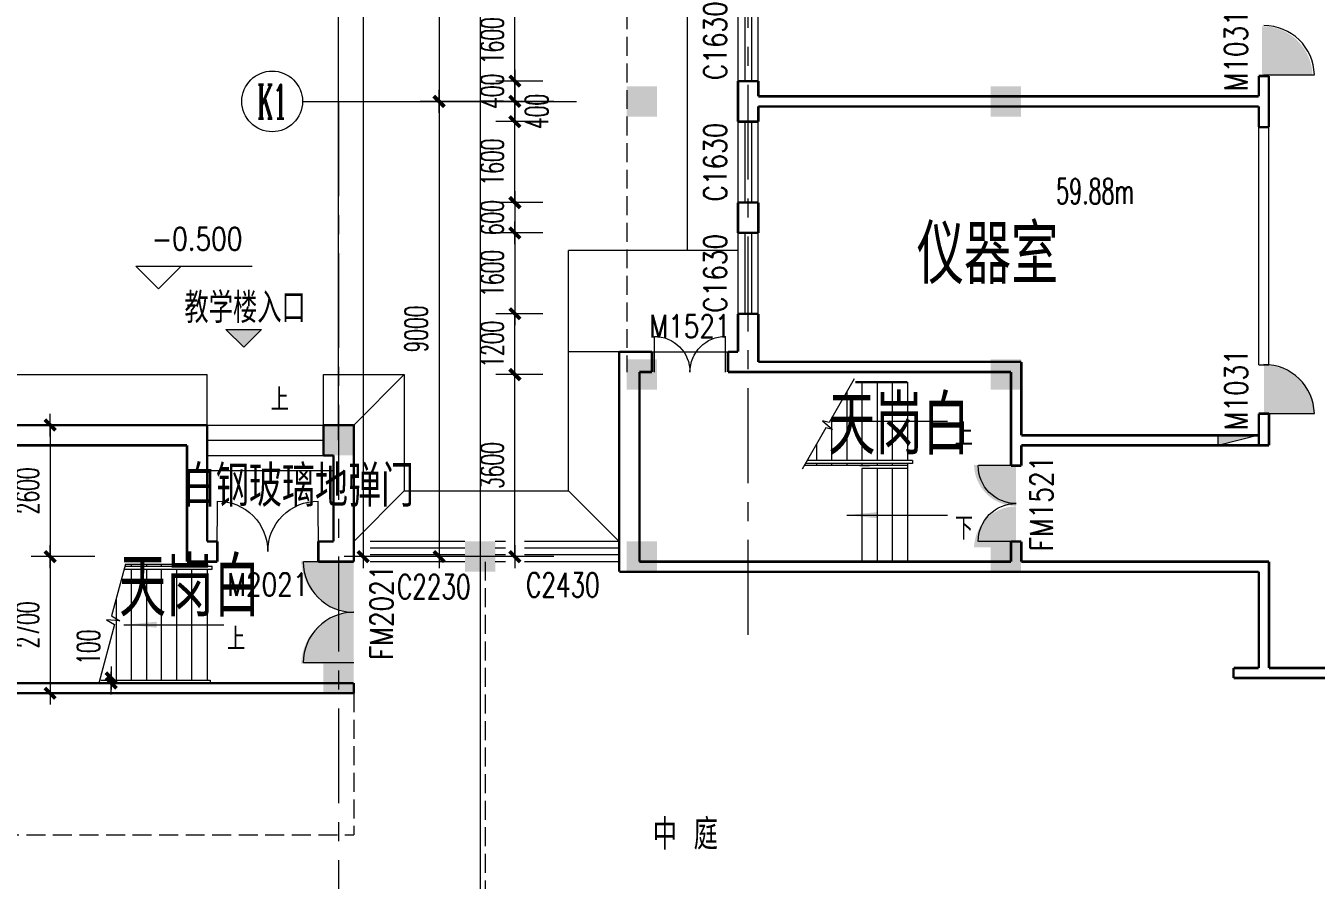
# Model space of a CAD drawing. Extents: x 1575758 to 1999219, y -897052 to -636879.
# Drawn here: x 1635821 to 1661343, y -694985 to -678095 of the extents above; entities that cross this region are included whole.
import ezdxf
from ezdxf.enums import TextEntityAlignment as Align

# ---------------------------------------------------------------- set-up
doc = ezdxf.new("R2010")
doc.units = 0
doc.header["$LTSCALE"] = 1500
doc.header["$MEASUREMENT"] = 0
doc.linetypes.add('CENTER', pattern=[2, 1.25, -0.25, 0.25, -0.25])
doc.linetypes.add('DASH', pattern=[0.35, 0.25, -0.1])
doc.layers.get('0').update_dxf_attribs({"linetype": 'CONTINUOUS', "lineweight": 5})
doc.layers.get('DEFPOINTS').update_dxf_attribs({"linetype": 'CONTINUOUS', "lineweight": 5})
for name, color, linetype, lineweight in [('AXIS', 7, 'CONTINUOUS', 5), ('AXIS_TEXT', 7, 'CONTINUOUS', 5), ('COLUMN', 7, 'CONTINUOUS', 5), ('DOTE', 7, 'CENTER', 5), ('P-S-TEXT', 7, 'CONTINUOUS', 5), ('PUB_DIM', 7, 'CONTINUOUS', 5), ('PUB_TEXT', 7, 'CONTINUOUS', 5), ('STAIR', 7, 'CONTINUOUS', 0), ('U型玻璃', 7, 'CONTINUOUS', 5), ('WALL', 7, 'CONTINUOUS', 5), ('WINDOW', 7, 'CONTINUOUS', 0), ('WINDOW_TEXT', 7, 'CONTINUOUS', 5), ('我的', 7, 'CONTINUOUS', 5), ('散水', 7, 'CONTINUOUS', 5), ('消火栓', 7, 'CONTINUOUS', 5), ('虚线', 7, 'DASH', 5)]:
    doc.layers.add(name, color=color, linetype=linetype, lineweight=lineweight)
doc.layers.add('防火门', color=10, linetype='CONTINUOUS')
doc.layers.add('防盗门', color=180, linetype='CONTINUOUS')
doc.styles.add('_SIMPLEX', font='SIMPLEX.shx', dxfattribs={"width": 0.6})
doc.styles.add('COMPLEX', font='COMPLEX')
doc.styles.add('DIM_FONT', font='romans.shx', dxfattribs={"width": 0.6})
doc.styles.add('H1', font='romans.shx', dxfattribs={"width": 1.2, "bigfont": 'hztxt.shx'})
doc.styles.add('SIMPLEX', font='SIMPLEX.SHX', dxfattribs={"width": 0.6})
doc.dimstyles.new('NORMAL', dxfattribs={"dimscale": 1.5, "dimtxt": 300, "dimasz": 1, "dimexe": 250, "dimexo": 300, "dimgap": 150, "dimtad": 1, "dimdec": 0, "dimdsep": 46, "dimtxsty": 'DIM_FONT', "dimblk1": '_DIMX', "dimblk2": '_DIMX', "dimsah": 1, "dimcen": 2.5, "dimdle": 0.3, "dimclrd": 256, "dimclre": 256, "dimclrt": 256, "dimadec": 0, "dimazin": 0, "dimtfac": 1, "dimtdec": 0, "dimtix": 1, "dimtmove": 2, "dimatfit": 3, "dimldrblk": '_DIMX', "dimfxl": 1, "dimtvp": 1, "dimtolj": 1, "dimtzin": 0, "dimlwd": -1, "dimlwe": -1, "dimarcsym": 0})

# ---------------------------------------------------------------- blocks, each defined once
blk = doc.blocks.new('_AXISO')
blk.add_circle((0, 0), 0.5)
at = {"layer": 'AXIS_TEXT', "style": 'COMPLEX', "width": 1.041667}
blk.add_attdef('A', text='', height=0.56, dxfattribs=at).set_placement((-0.25, -0.28), (0.25, -0.28), align=Align.FIT)
blk = doc.blocks.new('_DIMX')
blk.add_line((-150, 0), (150, 0))
at = {"const_width": 50}
blk.add_lwpolyline([(-70, -70), (70, 70)], dxfattribs=at)
blk = doc.blocks.new('*D370')
at = {"layer": 'AXIS'}
for p, q in [((1646264, -670589), (1643619, -670589)), ((1643994, -670591), (1643994, -679588)), ((1646264, -679589), (1643619, -679589))]:
    blk.add_line(p, q, dxfattribs=at)
at = {"layer": 'DEFPOINTS', "color": 0, "lineweight": 5}
for p in [(1646714, -670589), (1643994, -679589), (1646714, -679589)]:
    blk.add_point(p, dxfattribs=at)
at = {"layer": 'AXIS', "xscale": 1.5, "yscale": 1.5, "zscale": 1.5}
for p, rotation in [((1643994, -670589), 90), ((1643994, -679589), 270)]:
    blk.add_blockref('_DIMX', p, dxfattribs=dict(at, rotation=rotation))
at = {"layer": 'AXIS', "insert": (1643544, -675089), "char_height": 450, "attachment_point": 5, "rotation": 90, "style": 'DIM_FONT'}
blk.add_mtext('\\A1;9000', dxfattribs=at)
blk = doc.blocks.new('*D371')
at = {"layer": 'AXIS'}
for p, q in [((1646264, -679589), (1643619, -679589)), ((1643994, -679591), (1643994, -688588)), ((1646264, -688589), (1643619, -688589))]:
    blk.add_line(p, q, dxfattribs=at)
at = {"layer": 'DEFPOINTS', "color": 0, "lineweight": 5}
for p in [(1646714, -679589), (1643994, -688589), (1646714, -688589)]:
    blk.add_point(p, dxfattribs=at)
at = {"layer": 'AXIS', "xscale": 1.5, "yscale": 1.5, "zscale": 1.5}
for p, rotation in [((1643994, -679589), 90), ((1643994, -688589), 270)]:
    blk.add_blockref('_DIMX', p, dxfattribs=dict(at, rotation=rotation))
at = {"layer": 'AXIS', "insert": (1643544, -684089), "char_height": 450, "attachment_point": 5, "rotation": 90, "style": 'DIM_FONT'}
blk.add_mtext('\\A1;9000', dxfattribs=at)
blk = doc.blocks.new('*D372')
at = {"layer": 'AXIS'}
for p, q in [((1645952, -653339), (1642119, -653339)), ((1642494, -653341), (1642494, -688588)), ((1645952, -688589), (1642119, -688589))]:
    blk.add_line(p, q, dxfattribs=at)
at = {"layer": 'DEFPOINTS', "color": 0, "lineweight": 5}
for p in [(1646402, -653339), (1642494, -688589), (1646402, -688589)]:
    blk.add_point(p, dxfattribs=at)
at = {"layer": 'AXIS', "xscale": 1.5, "yscale": 1.5, "zscale": 1.5}
for p, rotation in [((1642494, -653339), 90), ((1642494, -688589), 270)]:
    blk.add_blockref('_DIMX', p, dxfattribs=dict(at, rotation=rotation))
at = {"layer": 'AXIS', "insert": (1642044, -670964), "char_height": 450, "attachment_point": 5, "rotation": 90, "style": 'DIM_FONT'}
blk.add_mtext('\\A1;35250', dxfattribs=at)
blk = doc.blocks.new('*D397')
at = {"layer": 'AXIS'}
for p, q in [((1637193, -685989), (1635928, -685989)), ((1636303, -685991), (1636303, -688588)), ((1637186, -688589), (1635928, -688589))]:
    blk.add_line(p, q, dxfattribs=at)
at = {"layer": 'DEFPOINTS', "color": 0, "lineweight": 5}
for p in [(1637643, -685989), (1636303, -688589), (1637636, -688589)]:
    blk.add_point(p, dxfattribs=at)
at = {"layer": 'AXIS', "xscale": 1.5, "yscale": 1.5, "zscale": 1.5}
for p, rotation in [((1636303, -685989), 90), ((1636303, -688589), 270)]:
    blk.add_blockref('_DIMX', p, dxfattribs=dict(at, rotation=rotation))
at = {"layer": 'AXIS', "insert": (1635853, -687289), "char_height": 450, "attachment_point": 5, "rotation": 90, "style": 'DIM_FONT'}
blk.add_mtext('\\A1;2600', dxfattribs=at)
blk = doc.blocks.new('*D398')
at = {"layer": 'AXIS'}
for p, q in [((1637186, -688589), (1635928, -688589)), ((1636303, -688591), (1636303, -691288)), ((1637193, -691289), (1635928, -691289))]:
    blk.add_line(p, q, dxfattribs=at)
at = {"layer": 'DEFPOINTS', "color": 0, "lineweight": 5}
for p in [(1637636, -688589), (1636303, -691289), (1637643, -691289)]:
    blk.add_point(p, dxfattribs=at)
at = {"layer": 'AXIS', "xscale": 1.5, "yscale": 1.5, "zscale": 1.5}
for p, rotation in [((1636303, -688589), 90), ((1636303, -691289), 270)]:
    blk.add_blockref('_DIMX', p, dxfattribs=dict(at, rotation=rotation))
at = {"layer": 'AXIS', "insert": (1635853, -689939), "char_height": 450, "attachment_point": 5, "rotation": 90, "style": 'DIM_FONT'}
blk.add_mtext('\\A1;2700', dxfattribs=at)
blk = doc.blocks.new('M_A2ZXL')
blk.add_line((-0.472, 0), (-0.472, -1))
blk.add_arc((-0.5, 0), 1, 271.6231, 0)
blk = doc.blocks.new('_FZH')
blk.add_solid([(0.5, -0.5), (-0.5, -0.5), (0.5, 0.5), (-0.5, 0.5)])
blk = doc.blocks.new('M_A3PTU')
for p, q in [((-0.5, 0), (-0.499, -0.498)), ((0.5, 0), (0.499, -0.498))]:
    blk.add_line(p, q)
for centre, start, end in [((-0.498, -0.001), 269.885, 0.0763), ((0.498, -0.001), 179.9237, 270.115)]:
    blk.add_arc(centre, 0.498, start, end)
blk = doc.blocks.new('*D598')
at = {"layer": 'DEFPOINTS', "color": 0, "lineweight": 5}
for p in [(1645494, -679989), (1646494, -679989), (1646494, -681589)]:
    blk.add_point(p, dxfattribs=at)
at = {"layer": 'PUB_DIM'}
for p, q in [((1646044, -679989), (1645119, -679989)), ((1645494, -681588), (1645494, -679991)), ((1646044, -681589), (1645119, -681589))]:
    blk.add_line(p, q, dxfattribs=at)
at = {"layer": 'PUB_DIM', "xscale": 1.5, "yscale": 1.5, "zscale": 1.5}
for p, rotation in [((1645494, -679989), 90), ((1645494, -681589), 270)]:
    blk.add_blockref('_DIMX', p, dxfattribs=dict(at, rotation=rotation))
at = {"layer": 'PUB_DIM', "insert": (1645044, -680789), "char_height": 450, "attachment_point": 5, "rotation": 90, "style": 'DIM_FONT'}
blk.add_mtext('\\A1;1600', dxfattribs=at)
blk = doc.blocks.new('*D599')
at = {"layer": 'DEFPOINTS', "color": 0, "lineweight": 5}
for p in [(1645494, -677589), (1646494, -677589), (1646494, -679189)]:
    blk.add_point(p, dxfattribs=at)
at = {"layer": 'PUB_DIM'}
for p, q in [((1646044, -677589), (1645119, -677589)), ((1645494, -679188), (1645494, -677591)), ((1646044, -679189), (1645119, -679189))]:
    blk.add_line(p, q, dxfattribs=at)
at = {"layer": 'PUB_DIM', "xscale": 1.5, "yscale": 1.5, "zscale": 1.5}
for p, rotation in [((1645494, -677589), 90), ((1645494, -679189), 270)]:
    blk.add_blockref('_DIMX', p, dxfattribs=dict(at, rotation=rotation))
at = {"layer": 'PUB_DIM', "insert": (1645044, -678389), "char_height": 450, "attachment_point": 5, "rotation": 90, "style": 'DIM_FONT'}
blk.add_mtext('\\A1;1600', dxfattribs=at)
blk = doc.blocks.new('*D604')
at = {"layer": 'DEFPOINTS', "color": 0, "lineweight": 5}
for p in [(1646494, -681589), (1645494, -682189), (1646494, -682189)]:
    blk.add_point(p, dxfattribs=at)
at = {"layer": 'PUB_DIM'}
for p, q in [((1646044, -681589), (1645119, -681589)), ((1645494, -681588), (1645494, -681586)), ((1645494, -681589), (1645494, -682189)), ((1646044, -682189), (1645119, -682189)), ((1645494, -682191), (1645494, -682192))]:
    blk.add_line(p, q, dxfattribs=at)
at = {"layer": 'PUB_DIM', "xscale": 1.5, "yscale": 1.5, "zscale": 1.5}
for p, rotation in [((1645494, -681589), 270), ((1645494, -682189), 90)]:
    blk.add_blockref('_DIMX', p, dxfattribs=dict(at, rotation=rotation))
at = {"layer": 'PUB_DIM', "insert": (1645044, -681889), "char_height": 450, "attachment_point": 5, "rotation": 90, "style": 'DIM_FONT'}
blk.add_mtext('\\A1;600', dxfattribs=at)
blk = doc.blocks.new('*D605')
at = {"layer": 'DEFPOINTS', "color": 0, "lineweight": 5}
for p in [(1646494, -682189), (1645494, -683789), (1646494, -683789)]:
    blk.add_point(p, dxfattribs=at)
at = {"layer": 'PUB_DIM'}
for p, q in [((1646044, -682189), (1645119, -682189)), ((1645494, -682191), (1645494, -683788)), ((1646044, -683789), (1645119, -683789))]:
    blk.add_line(p, q, dxfattribs=at)
at = {"layer": 'PUB_DIM', "xscale": 1.5, "yscale": 1.5, "zscale": 1.5}
for p, rotation in [((1645494, -682189), 90), ((1645494, -683789), 270)]:
    blk.add_blockref('_DIMX', p, dxfattribs=dict(at, rotation=rotation))
at = {"layer": 'PUB_DIM', "insert": (1645044, -682989), "char_height": 450, "attachment_point": 5, "rotation": 90, "style": 'DIM_FONT'}
blk.add_mtext('\\A1;1600', dxfattribs=at)
blk = doc.blocks.new('*D606')
at = {"layer": 'DEFPOINTS', "color": 0, "lineweight": 5}
for p in [(1645494, -684989), (1646494, -684989), (1646494, -688589)]:
    blk.add_point(p, dxfattribs=at)
at = {"layer": 'PUB_DIM'}
for p, q in [((1646044, -684989), (1645119, -684989)), ((1645494, -688588), (1645494, -684991)), ((1646044, -688589), (1645119, -688589))]:
    blk.add_line(p, q, dxfattribs=at)
at = {"layer": 'PUB_DIM', "xscale": 1.5, "yscale": 1.5, "zscale": 1.5}
for p, rotation in [((1645494, -684989), 90), ((1645494, -688589), 270)]:
    blk.add_blockref('_DIMX', p, dxfattribs=dict(at, rotation=rotation))
at = {"layer": 'PUB_DIM', "insert": (1645044, -686789), "char_height": 450, "attachment_point": 5, "rotation": 90, "style": 'DIM_FONT'}
blk.add_mtext('\\A1;3600', dxfattribs=at)
blk = doc.blocks.new('*D671')
at = {"layer": 'DEFPOINTS', "color": 0, "lineweight": 5}
for p in [(1645494, -679189), (1646494, -679189), (1646494, -679589)]:
    blk.add_point(p, dxfattribs=at)
at = {"layer": 'PUB_DIM'}
for p, q in [((1646044, -679189), (1645119, -679189)), ((1645494, -679188), (1645494, -679186)), ((1645494, -679589), (1645494, -679189)), ((1646044, -679589), (1645119, -679589)), ((1645494, -679591), (1645494, -679592))]:
    blk.add_line(p, q, dxfattribs=at)
at = {"layer": 'PUB_DIM', "xscale": 1.5, "yscale": 1.5, "zscale": 1.5}
for p, rotation in [((1645494, -679189), 270), ((1645494, -679589), 90)]:
    blk.add_blockref('_DIMX', p, dxfattribs=dict(at, rotation=rotation))
at = {"layer": 'PUB_DIM', "insert": (1645044, -679389), "char_height": 450, "attachment_point": 5, "rotation": 90, "style": 'DIM_FONT'}
blk.add_mtext('\\A1;400', dxfattribs=at)
blk = doc.blocks.new('*D672')
at = {"layer": 'DEFPOINTS', "color": 0, "lineweight": 5}
for p in [(1646494, -679589), (1645494, -679989), (1646494, -679989)]:
    blk.add_point(p, dxfattribs=at)
at = {"layer": 'PUB_DIM'}
for p, q in [((1646044, -679589), (1645119, -679589)), ((1645494, -679588), (1645494, -679586)), ((1645494, -679589), (1645494, -679989)), ((1646044, -679989), (1645119, -679989)), ((1645494, -679991), (1645494, -679992))]:
    blk.add_line(p, q, dxfattribs=at)
at = {"layer": 'PUB_DIM', "xscale": 1.5, "yscale": 1.5, "zscale": 1.5}
for p, rotation in [((1645494, -679589), 270), ((1645494, -679989), 90)]:
    blk.add_blockref('_DIMX', p, dxfattribs=dict(at, rotation=rotation))
at = {"layer": 'PUB_DIM', "insert": (1645926, -679789), "char_height": 450, "attachment_point": 5, "rotation": 90, "style": 'DIM_FONT'}
blk.add_mtext('\\A1;400', dxfattribs=at)
blk = doc.blocks.new('A$C68C06AB7')
at = {"layer": '消火栓'}
blk.add_hatch(color=256, dxfattribs=at).paths.add_polyline_path([(800, 200), (0, 200), (800, 0)])
blk.add_line((0, 200), (800, 0), dxfattribs=at)
blk.add_lwpolyline([(0, 200), (0, 0), (800, 0), (800, 200)], close=True, dxfattribs=at)
blk = doc.blocks.new('_DBLK1')
for p, q in [((-0.47, 0), (-0.47, -0.47)), ((0.47, 0), (0.47, -0.47))]:
    blk.add_line(p, q)
for centre, start, end in [((-0.47, 0), 270, 0), ((0.47, 0), 180, 270)]:
    blk.add_arc(centre, 0.47, start, end)
at = {"layer": 'WINDOW_TEXT', "style": 'SIMPLEX', "flags": 9}
blk.add_attdef('A', text='', height=1, dxfattribs=at).set_placement((0, 1.5), align=Align.MIDDLE)
blk = doc.blocks.new('_ARROW')
blk.add_solid([(0, 0), (-1, 0.1), (-1, -0.1)])
blk = doc.blocks.new('*D1736')
at = {"layer": 'DEFPOINTS', "color": 0, "lineweight": 5}
for p in [(1645494, -683789), (1646494, -683789), (1646494, -684989)]:
    blk.add_point(p, dxfattribs=at)
at = {"layer": 'PUB_DIM'}
for p, q in [((1646044, -683789), (1645119, -683789)), ((1645494, -683788), (1645494, -683786)), ((1645494, -684989), (1645494, -683789)), ((1646044, -684989), (1645119, -684989)), ((1645494, -684991), (1645494, -684992))]:
    blk.add_line(p, q, dxfattribs=at)
at = {"layer": 'PUB_DIM', "xscale": 1.5, "yscale": 1.5, "zscale": 1.5}
for p, rotation in [((1645494, -683789), 270), ((1645494, -684989), 90)]:
    blk.add_blockref('_DIMX', p, dxfattribs=dict(at, rotation=rotation))
at = {"layer": 'PUB_DIM', "insert": (1645044, -684389), "char_height": 450, "attachment_point": 5, "rotation": 90, "style": 'DIM_FONT'}
blk.add_mtext('\\A1;1200', dxfattribs=at)
blk = doc.blocks.new('_WBLK')
for p, q in [((-0.5, 0.5), (0.5, 0.5)), ((0.5, 0.167), (-0.5, 0.167)), ((0.5, -0.167), (-0.5, -0.167)), ((-0.5, -0.5), (0.5, -0.5))]:
    blk.add_line(p, q)
at = {"layer": 'WINDOW_TEXT', "style": 'SIMPLEX', "flags": 9}
blk.add_attdef('A', text='', height=1, dxfattribs=at).set_placement((0, 1.5), align=Align.MIDDLE)

msp = doc.modelspace()

# ---------------------------------------------------------------- hatches: boundary and pattern name
at = {"layer": 'PUB_TEXT'}
msp.add_hatch(color=256, dxfattribs=at).paths.add_polyline_path([(1640131.3, -684447.5), (1640482, -684097), (1639780.5, -684097)])
at = {"layer": '防火门'}
for points in [[(1655406.9, -686779.4), (1654575.2, -686779.4, 0.4059403), (1655406.9, -687587.9)], [(1655406.9, -688405.1), (1654575.2, -688405.1, -0.4059403), (1655406.9, -687596.6)], [(1642307.7, -688673.3), (1641268.1, -688673.3, 0.4059403), (1642307.7, -689683.8)], [(1642307.7, -690705.3), (1641268.1, -690705.3, -0.4059403), (1642307.7, -689694.7)]]:
    msp.add_hatch(color=256, dxfattribs=at).paths.add_polyline_path(points)
at = {"layer": '防盗门'}
for points in [[(1660271.9, -679073.3), (1661271.5, -679073.3, 0.4059403), (1660271.9, -678101.6)], [(1660309.6, -685773.4), (1661309.2, -685773.4, 0.4059403), (1660309.6, -684801.7)]]:
    msp.add_hatch(color=256, dxfattribs=at).paths.add_polyline_path(points)

# ---------------------------------------------------------------- linework, layer by layer
at = {"linetype": 'ByBlock'}
for p, q in [((1637511, -690987.8), (1637511, -690986.3)), ((1637511, -691089.3), (1637511, -690989.3)), ((1637511, -691089.3), (1637511, -690989.3)), ((1637511, -691090.8), (1637511, -691092.3))]:
    msp.add_line(p, q, dxfattribs=at)
msp.add_solid([(1637807.7, -689934.3), (1638407.7, -689994.3), (1638407.7, -689874.3)])
msp.add_solid([(1637807.7, -689934.3), (1638407.7, -689994.3), (1638407.7, -689874.3)])
at = {"layer": 'AXIS'}
msp.add_line((1641293.9, -679589.3), (1646714.1, -679589.3), dxfattribs=at)
at = {"layer": 'DEFPOINTS', "linetype": 'ByBlock'}
for p in [(1637511, -690989.3), (1637511, -690989.3), (1637511, -691089.3)]:
    msp.add_point(p, dxfattribs=at)
at = {"layer": 'DOTE'}
for p, q in [((1650107.7, -690135.3), (1650107.8, -661589.3)), ((1642007.7, -679589.3), (1642007.7, -696189.3)), ((1644506.5, -688289.3), (1642307.7, -688289.3)), ((1647556.5, -688289.3), (1645106.5, -688289.3)), ((1644506.5, -688423.3), (1642307.7, -688423.3)), ((1644506.5, -688555.3), (1642307.7, -688555.3)), ((1647556.5, -688423.3), (1645106.5, -688423.3)), ((1647556.5, -688555.3), (1645106.5, -688555.3)), ((1644506.5, -688689.3), (1642307.7, -688689.3)), ((1647556.5, -688689.3), (1645106.5, -688689.3))]:
    msp.add_line(p, q, dxfattribs=at)
at = {"layer": 'PUB_DIM'}
for p, q in [((1642007.7, -686289.3), (1642007.7, -644218.4)), ((1644807.7, -645294.1), (1644807.7, -720190.6)), ((1638447.2, -683296.1), (1637997.2, -682846.1)), ((1637997.2, -682846.1), (1638897.2, -682846.1)), ((1638897.2, -682846.1), (1638447.2, -683296.1)), ((1638897.2, -682846.1), (1640298.6, -682846.1)), ((1637757.7, -689934.3), (1639737, -689934.3)), ((1637757.7, -689934.3), (1639737, -689934.3))]:
    msp.add_line(p, q, dxfattribs=at)
for points in [[(1652057.7, -685914.3), (1654049.3, -685914.3)], [(1652057.7, -687769.3), (1654049.3, -687769.3)]]:
    msp.add_lwpolyline(points, dxfattribs=at)
at = {"layer": 'PUB_TEXT'}
for q in [(1639780.5, -684097), (1640482, -684097)]:
    msp.add_line((1640131.3, -684447.5), q, dxfattribs=at)
msp.add_lwpolyline([(1639780.5, -684097), (1640482, -684097)], dxfattribs=at)
at = {"layer": 'STAIR'}
for p, q in [((1652207.5, -685071), (1651707.9, -685936.4)), ((1652357.7, -685139.3), (1652357.7, -686689.3)), ((1652657.7, -685139.3), (1652657.7, -686689.3)), ((1652957.7, -685139.3), (1652957.7, -686689.3)), ((1653257.7, -685139.3), (1653257.7, -686689.3)), ((1652057.7, -685330.4), (1652057.7, -686689.3)), ((1639407.7, -685989.3), (1641707.7, -685989.3)), ((1651707.9, -685936.4), (1651577.3, -685902.6)), ((1651577.3, -685902.6), (1651777.4, -686075.9)), ((1651757.7, -685850.1), (1651757.7, -686689.3)), ((1651646.8, -686042.2), (1651176, -686857.6)), ((1651777.4, -686075.9), (1651646.8, -686042.2)), ((1639407.7, -686289.3), (1641707.7, -686289.3)), ((1651457.7, -686369.7), (1651457.7, -686689.3)), ((1639407.7, -686589.3), (1641707.7, -686589.3)), ((1653257.7, -686789.3), (1651215.5, -686789.3)), ((1653357.7, -686749.3), (1651238.5, -686749.3)), ((1653357.7, -686689.3), (1651273.2, -686689.3)), ((1651457.7, -686749.3), (1651457.7, -686789.3)), ((1651757.7, -686749.3), (1651757.7, -686789.3)), ((1652057.7, -686749.3), (1652057.7, -686789.3)), ((1652357.7, -686749.3), (1652357.7, -686789.3)), ((1652657.7, -686749.3), (1652657.7, -686789.3)), ((1652957.7, -686749.3), (1652957.7, -686789.3)), ((1653257.7, -686749.3), (1653257.7, -686789.3)), ((1653257.7, -686789.3), (1653257.7, -688689.3)), ((1653357.7, -686689.3), (1653357.7, -686749.3)), ((1639407.7, -686889.3), (1641907.7, -686889.3)), ((1653257.7, -686849.3), (1652357.7, -686849.3)), ((1652357.7, -686849.3), (1652357.7, -688689.3)), ((1652657.7, -686849.3), (1652657.7, -688689.3)), ((1652957.7, -686849.3), (1652957.7, -688689.3)), ((1637791, -688739.3), (1637517.2, -689761)), ((1637780.3, -688779.3), (1639507.7, -688779.3)), ((1637791, -688739.3), (1639407.7, -688739.3)), ((1637907.7, -688739.3), (1637907.7, -688779.3)), ((1638207.7, -688739.3), (1638207.7, -688779.3)), ((1638507.7, -688779.3), (1638507.7, -688739.3)), ((1639507.7, -688839.3), (1639507.7, -688779.3)), ((1637764.2, -688839.3), (1639507.7, -688839.3)), ((1637907.7, -688839.3), (1637907.7, -691029.3)), ((1638207.7, -688839.3), (1638207.7, -691029.3)), ((1638507.7, -691029.3), (1638507.7, -688839.3)), ((1638807.7, -691029.3), (1638807.7, -688839.3)), ((1639107.7, -691029.3), (1639107.7, -688839.3)), ((1639407.7, -688839.3), (1639407.7, -691029.3)), ((1637607.7, -689423.3), (1637607.7, -691029.3)), ((1637678.2, -689855.8), (1637414.1, -689836.8)), ((1637414.1, -689836.8), (1637575, -689931.7)), ((1637517.2, -689761), (1637678.2, -689855.8)), ((1637575, -689931.7), (1637264.8, -691089.3)), ((1637307.7, -691029.3), (1639467.7, -691029.3)), ((1639467.7, -691029.3), (1639467.7, -691089.3))]:
    msp.add_line(p, q, dxfattribs=at)
at = {"layer": 'STAIR', "const_width": 50}
for points in [[(1653257.7, -685139.3), (1652225.8, -685139.3)], [(1638807.7, -688779.3), (1638807.7, -688739.3)], [(1639107.7, -688779.3), (1639107.7, -688739.3)], [(1639407.7, -688739.3), (1639407.7, -688779.3)], [(1635897.7, -691089.3), (1639317.7, -691089.3)]]:
    msp.add_lwpolyline(points, dxfattribs=at)
at = {"layer": 'U型玻璃'}
for p, q in [((1660207.8, -684794.3), (1660207.8, -681098.3)), ((1660407.8, -684794.3), (1660407.6, -681098.3)), ((1660207.8, -684794.3), (1660407.8, -684794.3))]:
    msp.add_line(p, q, dxfattribs=at)
at = {"layer": 'WALL'}
for p, q in [((1647557.7, -684539.3), (1646557.7, -684539.3)), ((1648207.7, -684539.3), (1649707.7, -684539.3)), ((1652307.7, -686789.3), (1652507.7, -686789.3))]:
    msp.add_line(p, q, dxfattribs=at)
at = {"layer": 'WALL', "const_width": 50}
for points in [[(1660207.5, -679489.3), (1660207.5, -679089.3)], [(1660207.6, -679089.3), (1660407.6, -679089.3)], [(1660407.6, -680098.3), (1660407.6, -679089.3)], [(1650307.5, -679189.3), (1649907.7, -679189.3)], [(1649907.7, -679189.3), (1649907.7, -679989.3)], [(1650307.5, -679489.3), (1650307.5, -679189.3)], [(1650307.5, -679489.3), (1660207.6, -679489.3)], [(1650307.5, -679989.3), (1650307.5, -679689.3)], [(1650307.5, -679689.3), (1660207.6, -679689.3)], [(1660207.6, -680098.3), (1660207.6, -679689.3)], [(1649907.7, -679989.3), (1650307.5, -679989.3)], [(1660207.6, -680098.3), (1660407.6, -680098.3)], [(1649907.7, -681589.3), (1650307.6, -681589.3)], [(1649907.7, -681589.3), (1649907.7, -682189.3)], [(1650307.6, -682189.3), (1650307.6, -681589.3)], [(1650307.6, -682189.3), (1649907.7, -682189.3)], [(1650307.6, -683789.3), (1649907.7, -683789.3)], [(1649907.7, -684539.3), (1649907.7, -683789.3)], [(1650307.6, -684739.3), (1650307.6, -683789.3)], [(1647557.7, -684539.3), (1647557.7, -688889.3)], [(1648207.7, -684539.3), (1647557.7, -684539.3)], [(1648207.7, -684539.3), (1648207.7, -684939.3)], [(1649707.7, -684539.3), (1649707.7, -684939.3)], [(1649907.7, -684539.3), (1649707.7, -684539.3)], [(1655511.1, -684739.3), (1650307.6, -684739.3)], [(1655511.1, -686189.3), (1655511.1, -684739.3)], [(1647957.7, -684939.3), (1647957.7, -688689.3)], [(1648207.7, -684939.3), (1647957.7, -684939.3)], [(1655307.7, -684939.3), (1649707.7, -684939.3)], [(1655307.7, -686790.2), (1655307.7, -684939.3)], [(1660207.8, -685764.6), (1660207.8, -686389.3)], [(1660207.8, -685764.6), (1660407.8, -685764.6)], [(1660407.8, -686389.3), (1660407.8, -685764.6)], [(1633307.7, -685989.3), (1639407.7, -685989.3)], [(1639407.7, -688289.3), (1639407.7, -685989.3)], [(1642307.7, -685989.3), (1641707.7, -685989.3)], [(1641707.7, -685989.3), (1641707.7, -686589.3)], [(1642307.8, -688689.3), (1642307.8, -685989.3)], [(1660207.8, -686189.3), (1660207.8, -686189.3)], [(1633707.7, -686389.3), (1639007.7, -686389.3)], [(1639007.7, -688689.3), (1639007.7, -686389.3)], [(1655511.1, -686389.3), (1655511.1, -686790.2)], [(1641707.7, -686589.3), (1641907.7, -686589.3)], [(1641907.7, -688289.3), (1641907.7, -686589.3)], [(1655307.7, -686790.2), (1655511.1, -686790.2)], [(1639607.7, -688289.3), (1639407.7, -688289.3)], [(1639607.7, -688289.3), (1639607.7, -688689.3)], [(1641607.7, -688289.3), (1641607.7, -688689.3)], [(1641907.7, -688289.3), (1641607.7, -688289.3)], [(1655307.7, -688290.2), (1655511.1, -688290.2)], [(1655307.7, -688689.3), (1655307.7, -688290.2)], [(1655511.1, -688689.3), (1655511.1, -688290.2)], [(1639607.7, -688689.3), (1639007.7, -688689.3)], [(1642307.8, -688689.3), (1641607.7, -688689.3)], [(1660407.8, -688889.3), (1660407.8, -688689.3)], [(1660207.8, -690789.3), (1660207.8, -688889.3)], [(1660407.8, -690789.3), (1660407.8, -688889.3)], [(1659707.7, -690789.3), (1660207.8, -690789.3)], [(1659707.7, -690789.3), (1659707.7, -690989.3)], [(1660407.8, -690789.3), (1663607.7, -690789.3)], [(1633307.7, -691089.3), (1642307.7, -691089.3)], [(1642307.7, -691289.3), (1642307.7, -691089.3)], [(1659707.7, -690989.3), (1663607.7, -690989.3)], [(1642307.7, -691289.3), (1633307.7, -691289.3)]]:
    msp.add_lwpolyline(points, dxfattribs=at)
at = {"layer": 'WALL', "lineweight": 100, "const_width": 50}
for points in [[(1660207.8, -686189.3), (1655511.1, -686189.3)], [(1660207.8, -686189.3), (1660207.8, -686189.3)], [(1660407.8, -686389.3), (1655511.1, -686389.3)], [(1655307.7, -688689.3), (1647957.7, -688689.3)], [(1660407.8, -688689.3), (1655511.1, -688689.3)], [(1660207.8, -688889.3), (1647557.7, -688889.3)]]:
    msp.add_lwpolyline(points, dxfattribs=at)
at = {"layer": '我的', "color": 0, "lineweight": 5}
for p, q in [((1660207.6, -681098.3), (1660207.6, -680098.3)), ((1660407.6, -681098.3), (1660407.6, -680098.3))]:
    msp.add_line(p, q, dxfattribs=at)
at = {"layer": '散水'}
for p, q in [((1649907.6, -682539.3), (1646557.7, -682539.3)), ((1646557.7, -687289.3), (1646557.7, -682539.3)), ((1639407.7, -685989.3), (1639407.7, -684989.3)), ((1641707.7, -685989.3), (1641707.7, -684989.3)), ((1641707.7, -684989.3), (1643307.8, -684989.3)), ((1642307.8, -685989.3), (1643307.8, -684989.3)), ((1643307.8, -684989.3), (1643307.8, -687289.3)), ((1643307.8, -687289.3), (1642307.8, -688289.3)), ((1643307.8, -687289.3), (1646557.7, -687289.3)), ((1646557.7, -687289.3), (1647557.7, -688289.3))]:
    msp.add_line(p, q, dxfattribs=at)
for points in [[(1619807.8, -652339.3), (1628157.7, -652339.3), (1628157.7, -665689.3), (1629507.7, -665689.3), (1629507.7, -682689.3), (1628157.7, -682689.3), (1628157.7, -687289.3), (1632307.7, -687289.3), (1632307.7, -684989.3), (1639407.7, -684989.3)], [(1648907.7, -682539.3), (1648907.7, -663039.3), (1646557.7, -663039.3), (1646557.7, -652339.3), (1663157.7, -652339.3)]]:
    msp.add_lwpolyline(points, dxfattribs=at)
at = {"layer": '虚线'}
for p, q in [((1647707.7, -662039.3), (1647707.7, -684939.3)), ((1644907.7, -688689.3), (1644907.7, -695889.3)), ((1642307.7, -691289.3), (1642307.7, -694089.3)), ((1625333.2, -694089.3), (1642307.7, -694089.3))]:
    msp.add_line(p, q, dxfattribs=at)

# ---------------------------------------------------------------- block references
at = {"linetype": 'ByBlock', "xscale": 1.5, "yscale": 1.5, "zscale": 1.5}
for p, rotation in [((1637511, -690989.3), 270), ((1637511, -691089.3), 90)]:
    msp.add_blockref('_DIMX', p, dxfattribs=dict(at, rotation=rotation))
at = {"layer": 'AXIS'}
ref = msp.add_blockref('_AXISO', (1640693.9, -679589.3), dxfattribs=dict(at, xscale=1200, yscale=1200, zscale=1200))
ref.add_attrib('A', 'K1', dxfattribs={"layer": 'AXIS_TEXT', "height": 672, "style": 'COMPLEX', "width": 0.604839}).set_placement((1640393.9, -679925.3), (1640993.9, -679925.3), align=Align.FIT)
at = {"layer": 'COLUMN', "xscale": 600, "yscale": 600, "zscale": 600}
for p in [(1648007.7, -679589.3), (1655207.7, -679589.3), (1648007.7, -684989.3), (1655207.7, -684989.3), (1644807.7, -688589.3), (1648007.7, -688589.3), (1655207.7, -688589.3), (1655207.7, -688589.3), (1642007.7, -690989.3)]:
    msp.add_blockref('_FZH', p, dxfattribs=at)
at = {"layer": 'COLUMN', "extrusion": (0, 0, -1), "xscale": -600, "yscale": 600, "zscale": -400}
for p in [(-1642007.7, -686289.3), (-1642007.7, -690989.3)]:
    msp.add_blockref('_FZH', p, dxfattribs=at)
at = {"layer": 'PUB_DIM', "xscale": -600, "yscale": 600, "zscale": 600}
msp.add_blockref('_ARROW', (1652057.7, -687769.3), dxfattribs=at)
at = {"layer": 'WINDOW'}
ref = msp.add_blockref('_WBLK', (1650107.6, -678389.3), dxfattribs=dict(at, xscale=1600, yscale=399.842695462401, zscale=1600, rotation=90))
ref.add_attrib('A', 'C1630', dxfattribs={"layer": 'WINDOW_TEXT', "height": 450, "rotation": 90, "style": '_SIMPLEX', "width": 0.8, "flags": 8}).set_placement((1649457.7, -678389.3), align=Align.MIDDLE)
ref = msp.add_blockref('M_A2ZXL', (1660307.5, -678589.3), dxfattribs=dict(at, xscale=1000, yscale=1000, zscale=1000, rotation=90))
ref.add_attrib('A', 'M1031', dxfattribs={"layer": 'WINDOW_TEXT', "height": 450, "rotation": 90, "style": '_SIMPLEX', "width": 0.8, "flags": 8}).set_placement((1659757.5, -678589.3, -360295.4), align=Align.MIDDLE)
ref = msp.add_blockref('_WBLK', (1650107.6, -680789.3), dxfattribs=dict(at, xscale=1600, yscale=399.8015600463841, zscale=1600, rotation=90))
ref.add_attrib('A', 'C1630', dxfattribs={"layer": 'WINDOW_TEXT', "height": 450, "rotation": 90, "style": '_SIMPLEX', "width": 0.8, "flags": 8}).set_placement((1649457.7, -680789.3), align=Align.MIDDLE)
ref = msp.add_blockref('_WBLK', (1650107.6, -682989.3), dxfattribs=dict(at, xscale=1600, yscale=399.842695462401, zscale=1600, rotation=90))
ref.add_attrib('A', 'C1630', dxfattribs={"layer": 'WINDOW_TEXT', "height": 450, "rotation": 90, "style": '_SIMPLEX', "width": 0.8, "flags": 8}).set_placement((1649457.6, -682989.3), align=Align.MIDDLE)
ref = msp.add_blockref('_DBLK1', (1648957.7, -684939.3), dxfattribs=dict(at, xscale=1500, yscale=-1500, zscale=1500))
ref.add_attrib('A', 'M1521', dxfattribs={"layer": 'WINDOW_TEXT', "height": 450, "style": '_SIMPLEX', "width": 0.8, "flags": 8}).set_placement((1648957.7, -684034), align=Align.MIDDLE)
ref = msp.add_blockref('M_A2ZXL', (1660307.8, -685289.3), dxfattribs=dict(at, xscale=1000, yscale=1000, zscale=1000, rotation=90))
ref.add_attrib('A', 'M1031', dxfattribs={"layer": 'WINDOW_TEXT', "height": 450, "rotation": 90, "style": '_SIMPLEX', "width": 0.8, "flags": 8}).set_placement((1659757.8, -685289.3, -360295.4), align=Align.MIDDLE)
ref = msp.add_blockref('M_A3PTU', (1655407.7, -687539.3), dxfattribs=dict(at, xscale=-1500, yscale=1500, zscale=1500, rotation=270))
ref.add_attrib('A', 'FM1521', dxfattribs={"layer": 'WINDOW_TEXT', "height": 450, "rotation": 90, "style": '_SIMPLEX', "width": 0.8, "flags": 8}).set_placement((1655907.9, -687539.3), align=Align.MIDDLE)
ref = msp.add_blockref('M_A3PTU', (1640607.7, -688489.3), dxfattribs=dict(at, xscale=2000, yscale=-2000, zscale=2000))
ref.add_attrib('A', 'M2021', dxfattribs={"layer": 'WINDOW_TEXT', "height": 450, "style": '_SIMPLEX', "width": 0.8, "flags": 8}).set_placement((1640607.7, -689139.3), align=Align.MIDDLE)
ref = msp.add_blockref('M_A3PTU', (1642307.7, -689689.3), dxfattribs=dict(at, xscale=2000, yscale=2000, zscale=2000, rotation=270))
ref.add_attrib('A', 'FM2021', dxfattribs={"layer": 'WINDOW_TEXT', "height": 450, "rotation": 90, "style": '_SIMPLEX', "width": 0.8, "flags": 8}).set_placement((1642857.7, -689689.3, -360295.4), align=Align.MIDDLE)
at = {"layer": '消火栓', "xscale": -1}
msp.add_blockref('A$C68C06AB7', (1660206.9, -686389.3), dxfattribs=at)

# ---------------------------------------------------------------- texts
at = {"linetype": 'ByBlock', "insert": (1637061, -690379.3), "char_height": 450, "attachment_point": 5, "rotation": 90, "style": 'DIM_FONT'}
msp.add_mtext('\\A1;100', dxfattribs=at)
at = {"layer": 'P-S-TEXT', "style": 'H1', "width": 0.8}
for p in [(1640664, -685708.6), (1639799.7, -690443.9)]:
    msp.add_text('上', height=450, rotation=360, dxfattribs=at).set_placement(p)
for s, p in [('上', (1654196, -686402.5)), ('下', (1654196, -688257.5))]:
    msp.add_text(s, height=450, dxfattribs=at).set_placement(p)
at = {"layer": 'PUB_DIM', "style": 'DIM_FONT', "width": 0.8}
msp.add_text('-0.500', height=450, rotation=360, dxfattribs=at).set_placement((1640104.3, -682531.1), align=Align.RIGHT)
at = {"layer": 'PUB_TEXT', "style": 'H1'}
for s, height, width, p in [('教学楼入口', 600, 0.8, (1638958.5, -683970.8)), ('C2230', 480, 0.7, (1643162.7, -689424.5)), ('C2430', 480, 0.7, (1645716.4, -689388.3)), ('中 庭', 600, 0.8, (1648221.1, -694380.2))]:
    msp.add_text(s, height=height, dxfattribs=dict(at, width=width)).set_placement(p)
at = {"layer": '我的', "lineweight": 0, "style": 'H1', "width": 0.8}
for s, height, p in [('仪器室', 1166.4, (1653444.1, -683198)), ('天岗白', 1166.4, (1651692.4, -686572.7)), ('白钢玻璃地弹门', 816.48, (1638927.6, -687603.7)), ('天岗白', 1166.4, (1637665.2, -689775.2))]:
    msp.add_text(s, height=height, dxfattribs=at).set_placement(p)
at = {"layer": '我的', "color": 0, "lineweight": 5, "insert": (1656198.4, -681116), "char_height": 500, "width": 1886.18, "attachment_point": 1, "style": 'DIM_FONT'}
msp.add_mtext('{\\C3;59.88m}', dxfattribs=at)

# ---------------------------------------------------------------- dimensions: what is measured, and where the dimension line sits
at = {"layer": 'AXIS'}
for base, p1, p2, angle, picture, middle in [((1642493.9, -688589.3), (1646401.7, -653339.3), (1646401.7, -688589.3), 270, '*D372', (1642043.9, -670964.3)), ((1643993.9, -679589.3), (1646714.1, -670589.3), (1646714.1, -679589.3), 90, '*D370', (1643543.9, -675089.3)), ((1643993.9, -688589.3), (1646714.1, -679589.3), (1646714.1, -688589.3), 90, '*D371', (1643543.9, -684089.3)), ((1636302.5, -688589.3), (1637643.2, -685989.3), (1637636.3, -688589.3), 90, '*D397', (1635852.5, -687289.3)), ((1636302.5, -691289.3), (1637636.3, -688589.3), (1637643.2, -691289.3), 90, '*D398', (1635852.5, -689939.3))]:
    dim = msp.add_linear_dim(base=base, p1=p1, p2=p2, angle=angle, dimstyle='NORMAL', dxfattribs=at)
    dim.commit()
    dim.dimension.update_dxf_attribs({"geometry": picture, "text_midpoint": middle})
at = {"layer": 'PUB_DIM'}
for p1, p2, distance, picture, middle in [((1646493.9, -679189.3), (1646493.9, -677589.3), 1000, '*D599', (1645043.9, -678389.3)), ((1646493.9, -679589.3), (1646493.9, -679189.3), 1000, '*D671', (1645043.9, -679389.3)), ((1646493.9, -681589.3), (1646493.9, -679989.3), 1000, '*D598', (1645043.9, -680789.3)), ((1646493.9, -681589.3), (1646493.9, -682189.3), -1000, '*D604', (1645043.9, -681889.3)), ((1646493.9, -682189.3), (1646493.9, -683789.3), -1000, '*D605', (1645043.9, -682989.3)), ((1646493.9, -684989.3), (1646493.9, -683789.3), 1000, '*D1736', (1645043.9, -684389.3)), ((1646493.9, -688589.3), (1646493.9, -684989.3), 1000, '*D606', (1645043.9, -686789.3))]:
    dim = msp.add_aligned_dim(p1=p1, p2=p2, distance=distance, dimstyle='NORMAL', dxfattribs=at)
    dim.commit()
    dim.dimension.update_dxf_attribs({"geometry": picture, "text_midpoint": middle})
dim = msp.add_linear_dim(base=(1645493.9, -679989.2), p1=(1646493.9, -679589.3), p2=(1646493.9, -679989.2), angle=270, dimstyle='NORMAL', dxfattribs=at)
dim.commit()
dim.dimension.update_dxf_attribs({"geometry": '*D672', "text_midpoint": (1645925.9, -679789.2), "dimtype": 161})

doc.saveas('drawing.dxf')
